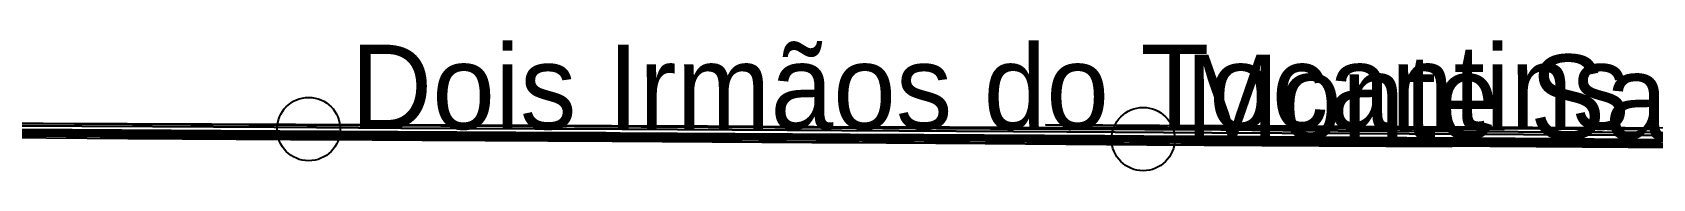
# Model space of a CAD drawing. Header units: metres. Extents: x 528129 to 864363, y 9998262 to 10000641.
# Drawn here: x 709689 to 725062, y 9999029 to 10000266 of the extents above; entities that cross this region are included whole.
import ezdxf

# ---------------------------------------------------------------- set-up
doc = ezdxf.new("R2010")
doc.units = ezdxf.units.M
for name, color, linetype in [('BACIA_CBHRCC', 1, 'CONTINUOUS'), ('HIDROGRAFIA', 5, 'CONTINUOUS'), ('LIMITES_MUNICIPAIS', 8, 'CONTINUOUS'), ('SEDES_MUNICIPAIS', 10, 'CONTINUOUS'), ('SUBBACIA_CAIAPO', 40, 'CONTINUOUS'), ('SUBBACIA_COCO', 30, 'CONTINUOUS')]:
    doc.layers.add(name, color=color, linetype=linetype)

msp = doc.modelspace()

# ---------------------------------------------------------------- linework, layer by layer
at = {"layer": 'BACIA_CBHRCC'}
for points in [[(709565.531, 9999412.418), (709771.82, 9999411.23), (709864.74, 9999410.689), (709953.382, 9999410.165), (710056.53, 9999409.546), (710342.298, 9999407.803), (710443.854, 9999407.187), (710550.841, 9999406.546), (710664.318, 9999405.877), (710845.488, 9999404.819), (710966.715, 9999404.119), (711086.408, 9999403.433), (711262.579, 9999402.427), (711375.635, 9999401.776), (711538.176, 9999400.831), (711696.325, 9999399.904), (711800.404, 9999399.297), (711961.264, 9999398.365), (712072.29, 9999397.725), (712185.579, 9999397.079), (712299.907, 9999396.434), (712581.97, 9999394.859), (712694.77, 9999394.225), (712803.861, 9999393.603), (712910.773, 9999392.981), (713016.362, 9999392.353), (713160.673, 9999391.479), (713292.742, 9999390.656), (713417.127, 9999389.866), (713623.158, 9999388.564), (713756.049, 9999387.74), (713954.745, 9999386.535), (714217.959, 9999384.943), (714326.302, 9999384.29), (714439.932, 9999383.614), (714557.296, 9999382.925), (714747.232, 9999381.822), (715138.555, 9999379.554), (715633.913, 9999376.657), (715740.042, 9999376.034), (715842.765, 9999375.427), (716017.687, 9999374.388), (716176.004, 9999373.444), (716404.355, 9999372.078), (716525.643, 9999371.371), (716651.172, 9999370.691), (716720.039, 9999370.361), (716864.395, 9999369.723), (716924.015, 9999369.443), (717051.389, 9999368.833), (717111.181, 9999368.555), (717163.608, 9999368.323), (717206.492, 9999368.153), (717240.22, 9999368.039), (717282.456, 9999367.91), (717317.718, 9999367.779), (717388.422, 9999367.467), (717445.982, 9999367.194), (717513.558, 9999366.855), (717634.268, 9999366.208), (717725.402, 9999365.706), (717820.952, 9999365.173), (718004.118, 9999364.131), (718142.11, 9999363.322), (718254.209, 9999362.654), (718365.384, 9999361.988), (718745.487, 9999359.7), (718839.509, 9999359.13), (718964.862, 9999358.35), (719078.597, 9999357.593), (719176.421, 9999356.915), (719240.454, 9999356.487), (719381.61, 9999355.582), (719614.771, 9999354.106), (719776.412, 9999353.085), (719890.309, 9999352.374), (720125.164, 9999350.912), (720294.752, 9999349.843), (720450.439, 9999348.851), (720689.896, 9999347.308), (720788.974, 9999346.679), (720919.258, 9999345.867), (721053.067, 9999345.046), (721157.264, 9999344.419), (721261.174, 9999343.805), (721362.978, 9999343.218), (721466.649, 9999342.632), (721568.954, 9999342.058), (721893.323, 9999340.248), (722114, 9999339.021), (722227.788, 9999338.381), (722409.184, 9999337.34), (722535.606, 9999336.6), (722664.966, 9999335.831), (722792.099, 9999335.065), (722997.665, 9999333.797), (723240.531, 9999332.271), (723408.955, 9999331.224), (723585.025, 9999330.152), (723685.201, 9999329.549), (723786.393, 9999328.942), (723945.498, 9999327.994), (724059.173, 9999327.325), (724307.138, 9999325.878), (724445.235, 9999325.065), (724604.139, 9999324.112), (724748.018, 9999323.219), (724834.96, 9999322.655), (724954.013, 9999321.86), (725193.581, 9999320.231)], [(725149.869, 9999279.436), (725053.241, 9999280.029), (724903.005, 9999280.982), (724799.377, 9999281.658), (724640.513, 9999282.712), (724417.845, 9999284.202), (724239.106, 9999285.391), (724106.804, 9999286.266), (723956.743, 9999287.248), (723795.863, 9999288.289), (723629.053, 9999289.361), (723461.154, 9999290.432), (723040.402, 9999293.1), (722607.292, 9999295.849), (722445.73, 9999296.876), (722335.189, 9999297.582), (722234.077, 9999298.233), (722115.397, 9999299.002), (721931.908, 9999300.199), (721958.923, 9999299.925), (722061.3, 9999299.081), (722135.267, 9999298.448), (722166.41, 9999298.152), (722180.855, 9999297.983), (722288.009, 9999297.048), (722299.565, 9999296.896), (722278.568, 9999296.879), (722286.211, 9999296.753), (722316.522, 9999296.485), (722363.468, 9999296.11), (722433.272, 9999295.601), (722516.537, 9999295.016), (722597.336, 9999294.44), (722665.611, 9999293.936), (722722.466, 9999293.472), (722750.863, 9999293.186), (722750.978, 9999293.109), (722711.592, 9999293.289), (722632.289, 9999293.742), (722523.435, 9999294.388), (722328.691, 9999295.561), (722223.686, 9999296.191), (722073.155, 9999297.083), (721950.822, 9999297.794), (721865.481, 9999298.279), (721816.691, 9999298.549), (721874.272, 9999298.08), (721893.164, 9999297.899), (721904.994, 9999297.752), (721908.036, 9999297.654), (721900.499, 9999297.62), (721881.397, 9999297.661), (721837.001, 9999297.839), (721781.397, 9999298.101), (721640.309, 9999298.831), (721604.103, 9999298.997), (721593.168, 9999298.999), (721622.059, 9999298.64), (721619.39, 9999298.548), (721569.698, 9999298.706), (721540.38, 9999298.83), (721451.078, 9999299.243), (721411.363, 9999299.418), (721370.803, 9999299.558), (721365.202, 9999299.515), (721370.407, 9999299.412), (721382.396, 9999299.264), (721401.995, 9999299.068), (721493.686, 9999298.248), (721507.792, 9999298.075), (721506.999, 9999297.978), (721496.638, 9999297.916), (721487.448, 9999297.911), (721443.114, 9999298.005), (721423.308, 9999297.931), (721407.247, 9999297.928), (721364.663, 9999297.988), (721337.138, 9999298.077), (721324.637, 9999298.137), (721144.68, 9999299.254), (721031.688, 9999299.96), (720902.549, 9999300.77), (720765.341, 9999301.633), (720628.414, 9999302.496), (720500.558, 9999303.306), (720198.333, 9999305.223), (720066.724, 9999306.067), (719919.392, 9999307.024), (719767.16, 9999308.023), (719656.587, 9999308.777), (719541.975, 9999309.601), (719464.667, 9999310.152), (719382.742, 9999310.728), (719296.983, 9999311.324), (719201.144, 9999311.973), (719066.511, 9999312.85), (718894.75, 9999313.931), (718649.256, 9999315.44), (718390.009, 9999317.004), (718285.784, 9999317.638), (718148.433, 9999318.516), (718073.874, 9999319.028), (718012.698, 9999319.489), (717987.666, 9999319.71), (717974.293, 9999319.864), (717970.284, 9999319.959), (717977.611, 9999320.058), (717956.456, 9999320.235), (717797.036, 9999321.196), (717622.934, 9999322.265), (717505.966, 9999322.992), (717340.001, 9999324.036), (717136.589, 9999325.329), (717027.447, 9999326.03), (716935.289, 9999326.631), (716839.568, 9999327.29), (716810.053, 9999327.54), (716798.42, 9999327.681), (716794.258, 9999327.782), (716795.396, 9999327.854), (716805.8, 9999327.977), (716801.703, 9999328.069), (716791.135, 9999328.2), (716772.953, 9999328.374), (716710.174, 9999328.909), (716684.609, 9999329.169), (716672.444, 9999329.363), (716655.638, 9999329.533), (716616.637, 9999329.836), (716560.959, 9999330.241), (716460.202, 9999330.955), (716382.831, 9999331.49), (716078.394, 9999333.557), (715941.578, 9999334.498), (715868.845, 9999334.989), (715773.781, 9999335.612), (715637.731, 9999336.48), (715277.308, 9999338.708), (715170.556, 9999339.37), (715067.625, 9999340.013), (714941.214, 9999340.814), (714836.326, 9999341.495), (714757.509, 9999342.023), (714694.051, 9999342.474), (714691.733, 9999342.512), (714596.559, 9999343.127), (714357.831, 9999344.662), (714136.136, 9999346.092), (713984.439, 9999347.073), (713879.633, 9999347.753), (713786.368, 9999348.362), (713687.565, 9999349.021), (713571.935, 9999349.819), (713368.449, 9999351.263), (713254.624, 9999352.049), (713166.285, 9999352.641), (713066.387, 9999353.296), (712976.518, 9999353.876), (712791.181, 9999355.066), (712686.387, 9999355.746), (712534.003, 9999356.744), (712210.391, 9999358.825), (712071.242, 9999359.704), (711830.117, 9999361.199), (711727.866, 9999361.825), (711623.092, 9999362.461), (711431.909, 9999363.616), (711312.248, 9999364.34), (711192.394, 9999365.067), (711075.382, 9999365.78), (710964.743, 9999366.46), (710834.052, 9999367.271), (710703.986, 9999368.086), (710562.557, 9999368.976), (710273.711, 9999370.797), (710135.945, 9999371.659), (709977.561, 9999372.633), (709851.819, 9999373.389), (709778.492, 9999373.82), (709738.086, 9999373.976), (709682.353, 9999374.221)]]:
    msp.add_lwpolyline(points, dxfattribs=at)
at = {"layer": 'HIDROGRAFIA'}
for points in [[(725144.359, 9999291.166), (724745.42, 9999293.336), (724623.117, 9999293.283), (724615.632, 9999293.28), (724059.66, 9999296.666), (723671.274, 9999299.152), (723374.002, 9999301.147), (722816.054, 9999304.622), (722273.708, 9999308.343), (721683.69, 9999311.929), (721365.017, 9999313.944), (721157.565, 9999315.1), (720966.01, 9999315.987), (720742.778, 9999317.248), (720471.93, 9999318.892), (720009.313, 9999321.776), (719390.608, 9999325.686), (718478.481, 9999331.516), (718143.673, 9999333.785), (717904.382, 9999335.236), (717569.521, 9999337.161), (717059.52, 9999339.908), (715974.937, 9999346.457), (715799.498, 9999347.413), (715703.909, 9999347.678), (715305.325, 9999349.831), (715257.298, 9999349.923), (715401.008, 9999348.838), (715241.387, 9999349.689), (715018.1, 9999351.037), (714412.215, 9999354.93), (714029.68, 9999357.276), (713742.309, 9999358.907), (713614.756, 9999359.467), (713168.538, 9999362.009), (712945.124, 9999363.373), (712450.91, 9999366.525), (712291.316, 9999367.651), (711924.836, 9999370.014), (711207.068, 9999374.208), (710920.262, 9999376.069), (710681.231, 9999377.536), (709277.735, 9999385.735)], [(720356.835, 9999304.935), (720165.288, 9999306.291), (719846.787, 9999308.699), (719767.152, 9999309.505), (719788.889, 9999309.697), (720082.418, 9999308.404), (720140.398, 9999308.399), (720050.164, 9999309.34), (719512.827, 9999313.419), (718906.802, 9999317.613), (718635.516, 9999319.38), (718268.993, 9999321.62), (717822.569, 9999324.468), (717704.765, 9999325.408), (717677.993, 9999325.858), (717533.364, 9999326.956), (717214.848, 9999329.204), (717176.7, 9999329.473), (717248.599, 9999329.397), (717549.462, 9999328.185), (717613.724, 9999328.309), (716905.627, 9999332.549), (716259.813, 9999336.678), (715703.822, 9999340.403), (715121.935, 9999344.642), (714539.179, 9999348.747), (714427.243, 9999350.003), (713959.725, 9999353.182), (712816.227, 9999360.542), (712114.56, 9999365.213), (711588.91, 9999368.781), (711299.389, 9999370.965), (710712.981, 9999374.705), (710125.578, 9999378.304), (709773.534, 9999380.502), (709424.827, 9999382.993)], [(725086.85, 9999319.664), (724571.411, 9999322.861), (722989.243, 9999332.331), (722096.212, 9999337.935), (719831.868, 9999351.271), (719034.573, 9999355.868), (718492.63, 9999358.818), (718045.942, 9999361.31), (717280.772, 9999365.715), (716866.005, 9999367.933), (715813.83, 9999374.001), (714474.397, 9999381.902), (713772.581, 9999386.096), (712911.448, 9999391.122), (712210.156, 9999394.996), (711859.171, 9999397.022), (711317.099, 9999400.238), (711093.942, 9999401.504), (710424.181, 9999405.096), (709977.761, 9999407.563), (709531.05, 9999410.079)], [(722290.137, 9999315.792), (721955.438, 9999317.589), (721057.15, 9999322.571), (720046.825, 9999328.482), (719413.944, 9999332.252), (718926.395, 9999335.149), (718478.918, 9999337.915), (718239.976, 9999339.603), (718239.847, 9999339.885), (718112.428, 9999340.839), (717921.032, 9999342.14), (717474.559, 9999344.985), (716836.734, 9999348.954), (715593.12, 9999356.482), (715050.647, 9999359.639), (714381.173, 9999363.394), (714078.143, 9999365.173), (713902.462, 9999366.298), (713791.173, 9999367.077), (713966.6, 9999366.178), (713806.832, 9999367.291), (713376.612, 9999369.732), (713201.172, 9999370.546), (712802.375, 9999372.759), (712308.136, 9999375.604), (711670.284, 9999379.394), (711398.995, 9999380.919), (711127.978, 9999382.305), (710904.892, 9999383.555), (710522.387, 9999385.77), (710139.609, 9999388.036), (709629.263, 9999390.879)], [(712020.396, 9999386.385), (711725.764, 9999387.963), (709660.807, 9999399.651)], [(725351.26, 9999309.331), (724968.566, 9999311.57), (724585.564, 9999313.952), (724011.744, 9999317.584), (723644.704, 9999319.777), (723405.609, 9999321.088), (723357.875, 9999320.982), (723166.655, 9999321.931), (722799.714, 9999324.037), (722034.565, 9999328.619), (721077.704, 9999334.162), (719547.002, 9999343.414), (718590.17, 9999349.112), (718016.184, 9999352.418), (717410.262, 9999355.723), (715624.121, 9999365.967), (714444.469, 9999372.807), (713806.305, 9999376.412), (713008.952, 9999381.163), (712387.277, 9999384.539), (712131.151, 9999385.828), (712020.396, 9999386.385)], [(724431.781, 9999303.614), (723293.304, 9999311.806), (722715.209, 9999316.449), (722462.192, 9999318.182), (721866.254, 9999322.028), (720408.779, 9999331.517), (719786.46, 9999335.609), (719579.084, 9999337.048), (719196.414, 9999340.606), (718686.037, 9999344.235), (718781.753, 9999344.119), (718558.767, 9999345.629), (717490.165, 9999352.317), (717139.45, 9999354.863), (716772.632, 9999357.183), (716262.403, 9999360.318), (715991.072, 9999362.073), (715847.749, 9999363.108), (715560.422, 9999364.944), (714221.377, 9999373.02), (712932.98, 9999380.958), (712399.792, 9999384.172), (712341.214, 9999384.514), (712020.396, 9999386.385)]]:
    msp.add_lwpolyline(points, dxfattribs=at)
at = {"layer": 'LIMITES_MUNICIPAIS'}
for points in [[(725533.689, 9999431.975), (724802.723, 9999435.221), (723923.153, 9999439.926), (722688.11, 9999446.04), (721129.582, 9999454.621), (720923.778, 9999456.092), (719304.812, 9999464.23), (719466.331, 9999462.963), (720475.906, 9999457.434), (721695.818, 9999450.946), (721784.108, 9999449.141), (722042.385, 9999447.072), (720589.476, 9999453.178), (721193.224, 9999449.872), (721183.419, 9999448.705), (721755.163, 9999445.679), (722750.461, 9999439.735), (722750.461, 9999439.735), (723394.352, 9999435.696), (723363.023, 9999434.697), (723722.045, 9999432.298), (723417.649, 9999432.991), (722842.089, 9999435.596), (723695.559, 9999430.509), (724762.142, 9999424.775), (725041.387, 9999422.439), (724631.069, 9999424.219), (724984.803, 9999421.173), (724059.422, 9999424.585), (722716.579, 9999430.277), (721589.761, 9999435.657), (721057.617, 9999437.961), (721217.183, 9999436.458), (719699.881, 9999443.198), (719893.738, 9999441.681), (722241.128, 9999428.473), (722170.766, 9999428.317), (722852.47, 9999424.651), (723652.011, 9999419.955), (722667.161, 9999423.173), (722778.675, 9999421.429), (721748.769, 9999426.092), (721621.434, 9999426.009), (721209.077, 9999427.562), (721557.823, 9999425.315), (721025.998, 9999427.689), (720045.584, 9999432.721), (718389.562, 9999440.741), (717105.484, 9999446.521), (716094.973, 9999450.682), (714273.353, 9999459.358), (714578.364, 9999457.438), (706595.324, 9999490.96)], [(735912.91, 9999302.87), (735202.373, 9999307.568), (733521.312, 9999317.6), (729549.659, 9999340.396), (727431.194, 9999351.688), (726862.493, 9999355.28), (725653.443, 9999362.192), (724920.458, 9999366.755), (722210.546, 9999382.61), (720880.501, 9999390.034), (719504.654, 9999397.462), (719543.531, 9999397.904), (717367.783, 9999409.946), (715810.929, 9999420.081), (714758.124, 9999426.043), (714459.374, 9999427.439), (713185.204, 9999434.382), (711981.498, 9999441.395), (710827.032, 9999447.489), (708810.347, 9999458.731)], [(708810.347, 9999458.731), (710827.032, 9999447.489), (711981.498, 9999441.395), (713185.204, 9999434.382), (714459.374, 9999427.439), (714758.124, 9999426.043), (715810.929, 9999420.081), (717367.783, 9999409.946), (719543.531, 9999397.904), (719504.654, 9999397.462), (720880.501, 9999390.034), (722210.546, 9999382.61), (724920.458, 9999366.755), (725653.443, 9999362.192), (726862.493, 9999355.28), (727431.194, 9999351.688), (729549.659, 9999340.396), (733521.312, 9999317.6), (735202.373, 9999307.568), (735912.91, 9999302.87)], [(725629.947, 9999389.085), (724584.515, 9999394.762), (724306.479, 9999395.921), (723269.105, 9999401.175), (723131.413, 9999402.548), (721554.53, 9999411.913), (720965.056, 9999415.613), (719524.188, 9999423.338), (718778.405, 9999427.565), (716732.046, 9999438.343), (712297.084, 9999462.447), (709535.85, 9999476.531)], [(709535.85, 9999476.531), (712297.084, 9999462.447), (716732.046, 9999438.343), (718778.405, 9999427.565), (719524.188, 9999423.338), (720965.056, 9999415.613), (721554.53, 9999411.913), (723131.413, 9999402.548), (723269.105, 9999401.175), (724306.479, 9999395.921), (724584.515, 9999394.762), (725629.947, 9999389.085)], [(708923.259, 9999387.796), (712637.804, 9999365.722), (713442.469, 9999360.288), (714274.931, 9999355.236), (714389.464, 9999355.027), (715548.624, 9999347.77), (715640.997, 9999347.671), (716468.975, 9999343.234), (718862.473, 9999329.021), (720995.605, 9999315.435), (721351.519, 9999313.747), (722537.529, 9999306.589), (723279.135, 9999301.572), (724773.077, 9999292.515), (725449.232, 9999289.019)], [(725449.232, 9999289.019), (724773.077, 9999292.515), (723279.135, 9999301.572), (722537.529, 9999306.589), (721351.519, 9999313.747), (720995.605, 9999315.435), (718862.473, 9999329.021), (716468.975, 9999343.234), (715640.997, 9999347.671), (715548.624, 9999347.77), (714389.464, 9999355.027), (714274.931, 9999355.236), (713442.469, 9999360.288), (712637.804, 9999365.722), (708923.259, 9999387.796)], [(725351.048, 9999323.137), (724842.946, 9999325.851), (724171.449, 9999330.849), (724311.377, 9999330.892), (723758.315, 9999334.92), (722731.343, 9999341.55), (722659.196, 9999342.479), (721026.273, 9999352.405), (720234.212, 9999356.875), (719865.626, 9999359.523), (718146.147, 9999369.951), (717449.849, 9999373.488), (715266.879, 9999386.201), (715128.876, 9999387.476), (714276.556, 9999392.741), (711477.326, 9999408.561), (710065.767, 9999416.916), (708940.77, 9999422.635)], [(708940.77, 9999422.635), (710065.767, 9999416.916), (711477.326, 9999408.561), (714276.556, 9999392.741), (715128.876, 9999387.476), (715266.879, 9999386.201), (717449.849, 9999373.488), (718146.147, 9999369.951), (719865.626, 9999359.523), (720234.212, 9999356.875), (721026.273, 9999352.405), (722659.196, 9999342.479), (722731.343, 9999341.55), (723758.315, 9999334.92), (724311.377, 9999330.892), (724171.449, 9999330.849), (724842.946, 9999325.851), (725351.048, 9999323.137)], [(709356.427, 9999376.461), (710110.719, 9999371.803), (710160.864, 9999371.066), (708994.255, 9999377.53)], [(708994.255, 9999377.53), (710160.864, 9999371.066), (710110.719, 9999371.803), (709356.427, 9999376.461)], [(709112.838, 9999397.517), (709951.54, 9999393.184), (711128.657, 9999386.718), (711854.094, 9999381.578), (713052.967, 9999374.904), (713804.707, 9999371.078), (714095.784, 9999369.952), (713731.397, 9999372.94), (713108.877, 9999376.85), (712983.077, 9999378.161), (713328.982, 9999376.724), (712701.109, 9999381.211), (712542.552, 9999382.725), (711721.771, 9999387.674), (712231.238, 9999385.206), (713123.455, 9999380.39), (713900.385, 9999375.67), (717228.487, 9999356.515), (718066.704, 9999351.995), (720962.489, 9999334.62), (721766.629, 9999330.108), (722874.695, 9999323.396), (722378.403, 9999327.278), (723594.405, 9999320.858), (723294.102, 9999323.405), (723933.18, 9999319.809), (724730.339, 9999315.712), (725540.839, 9999310.609)], [(725174.022, 9999310.034), (724616.103, 9999313.62), (723265.54, 9999321.737), (722874.695, 9999323.396), (722874.695, 9999323.396), (721766.629, 9999330.108), (720962.489, 9999334.62), (718066.704, 9999351.995), (717228.487, 9999356.515), (713900.385, 9999375.67), (713123.455, 9999380.39), (712231.238, 9999385.206), (711721.771, 9999387.674), (712542.552, 9999382.725), (712701.109, 9999381.211), (713328.982, 9999376.724), (712983.077, 9999378.161), (713108.877, 9999376.85), (713731.397, 9999372.94), (714095.784, 9999369.952), (713804.707, 9999371.078), (713052.967, 9999374.904), (711854.094, 9999381.578), (711128.657, 9999386.718), (709951.54, 9999393.184), (709112.838, 9999397.517)], [(709118.745, 9999374.086), (711392.04, 9999360.958), (711594.607, 9999359.207), (713023.546, 9999349.951), (712746.201, 9999351.31), (713889.788, 9999343.696), (714788.281, 9999338.202), (715157.204, 9999335.593), (716284.538, 9999328.532), (718313.832, 9999316.161), (719385.163, 9999309.228), (720520.347, 9999302.748), (721233.597, 9999298.355), (720470.404, 9999303.538), (720618.467, 9999303.16), (720212.597, 9999306.743), (720546.607, 9999305.168), (720288.939, 9999308.39), (719924.902, 9999311.508), (718485.387, 9999320.074), (718319.24, 9999322.004), (717529.354, 9999327.871), (718063.635, 9999325.385), (717120.297, 9999331.11), (715008.798, 9999345.43), (714537.273, 9999349.326), (713961.641, 9999353.311), (713294.712, 9999357.485), (713080.269, 9999359.232), (712205.695, 9999364.685), (712232.646, 9999365.007), (711361.002, 9999370.699), (710583.357, 9999375.365), (709300.603, 9999383.943)], [(709437.957, 9999360.139), (711726.681, 9999348.19), (711653.585, 9999348.969), (713085.018, 9999340.897), (713480.763, 9999339.627), (712292.514, 9999347.45), (711447.243, 9999353.459), (712199.789, 9999349.594), (713090.529, 9999344.475), (713149.571, 9999344.516), (713995.122, 9999339.525), (715185.469, 9999332.883), (716582.472, 9999324.783), (716686.697, 9999324.678), (717564.475, 9999319.349), (718732.629, 9999311.654), (719123.559, 9999309.931), (720586.796, 9999301.323), (721527.239, 9999296.282), (721233.597, 9999298.355), (720520.347, 9999302.748), (719385.163, 9999309.228), (718313.832, 9999316.161), (716284.538, 9999328.532), (715157.204, 9999335.593), (714788.281, 9999338.202), (713889.788, 9999343.696), (712746.201, 9999351.31), (713023.546, 9999349.951), (711594.607, 9999359.207), (711392.04, 9999360.958), (709118.745, 9999374.086)], [(709300.603, 9999383.943), (710583.357, 9999375.365), (711361.002, 9999370.699), (712232.646, 9999365.007), (712205.695, 9999364.685), (713080.269, 9999359.232), (713294.712, 9999357.485), (713961.641, 9999353.311), (714537.273, 9999349.326), (715008.798, 9999345.43), (717120.297, 9999331.11), (718063.635, 9999325.385), (717529.354, 9999327.871), (718319.24, 9999322.004), (718485.387, 9999320.074), (719924.902, 9999311.508), (720288.939, 9999308.39), (720546.607, 9999305.168), (720212.597, 9999306.743), (720618.467, 9999303.16), (720470.404, 9999303.538), (721233.597, 9999298.355), (721527.239, 9999296.282), (722188.146, 9999291.357), (722188.146, 9999291.357), (722346.435, 9999290.837), (721843.508, 9999295.218), (722627.881, 9999290.883), (722787.59, 9999290.497), (722689.092, 9999292.225), (723506.704, 9999287.71), (725161.1, 9999277.132)], [(709435.028, 9999343.013), (710592.881, 9999335.596), (712139.213, 9999326.185), (712439.584, 9999324.736), (713386.356, 9999319.265), (714579.085, 9999311.679), (715188.856, 9999308.516), (717084.225, 9999296.561), (717788.976, 9999292.423), (718729.367, 9999286.265), (720264.176, 9999276.528), (721899.327, 9999266.242), (722532.724, 9999261.941), (723158.945, 9999259.087), (722741.582, 9999262.749), (722035.546, 9999267.905), (722183.544, 9999267.482), (723137.376, 9999262.42), (722493.907, 9999267.924), (723084.001, 9999265.016), (720478.999, 9999282.028), (719620.934, 9999287.175), (718583.965, 9999293.099), (717530.961, 9999299.653), (716842.616, 9999304.172), (716000.385, 9999310.619), (715744.887, 9999312.915), (714873.044, 9999318.791), (713834.724, 9999325.476), (713074.305, 9999329.77), (712224.456, 9999335.444), (711400.299, 9999340.28), (710672.034, 9999345.264), (710340.495, 9999348.026), (710338.188, 9999348.83), (710920.396, 9999345.421), (711566.421, 9999342.445), (712811.502, 9999335.458), (711723.891, 9999342.869), (710893.965, 9999349.195), (710846.81, 9999350.185), (711539.976, 9999346.234), (710852.007, 9999351.645), (711994.789, 9999346.016), (711726.681, 9999348.19), (711726.681, 9999348.19), (709437.957, 9999360.139)], [(709592.558, 9999409.544), (711681.044, 9999398.052), (713984.729, 9999384.774), (715088.644, 9999377.946), (716877.386, 9999367.543), (718934.943, 9999356.031), (719090.678, 9999355.331), (720616.5, 9999346.347), (722002.363, 9999338.42), (722909.096, 9999332.556), (724217.436, 9999324.938), (725992.599, 9999313.896)], [(725992.599, 9999313.896), (724217.436, 9999324.938), (722909.096, 9999332.556), (722002.363, 9999338.42), (720616.5, 9999346.347), (719090.678, 9999355.331), (718934.943, 9999356.031), (716877.386, 9999367.543), (715088.644, 9999377.946), (713984.729, 9999384.774), (711681.044, 9999398.052), (709592.558, 9999409.544)], [(725442.1, 9999262.868), (723857.902, 9999273.54), (722715.236, 9999281.633), (721884.731, 9999287.148), (721003.569, 9999293.366), (722132.527, 9999287.308), (723026.551, 9999282.248), (722970.803, 9999283.592), (720901.067, 9999298.999), (721124.202, 9999297.983), (722188.146, 9999291.357), (721527.239, 9999296.282), (720586.796, 9999301.323), (719123.559, 9999309.931), (718732.629, 9999311.654), (717564.475, 9999319.349), (716686.697, 9999324.678), (716582.472, 9999324.783), (715185.469, 9999332.883), (713995.122, 9999339.525), (713149.571, 9999344.516), (713090.529, 9999344.475), (712199.789, 9999349.594), (711447.243, 9999353.459), (712292.514, 9999347.45), (713480.763, 9999339.627), (713085.018, 9999340.897), (711653.585, 9999348.969), (711726.681, 9999348.19), (711994.789, 9999346.016), (710852.007, 9999351.645), (711539.976, 9999346.234), (710846.81, 9999350.185), (710893.965, 9999349.195), (711723.891, 9999342.869), (712811.502, 9999335.458), (711566.421, 9999342.445), (710920.396, 9999345.421), (710338.188, 9999348.83), (710340.495, 9999348.026), (710672.034, 9999345.264), (711400.299, 9999340.28), (712224.456, 9999335.444), (713074.305, 9999329.77), (713834.724, 9999325.476), (714873.044, 9999318.791), (715744.887, 9999312.915), (716000.385, 9999310.619), (716842.616, 9999304.172), (717530.961, 9999299.653), (718583.965, 9999293.099), (719620.934, 9999287.175), (720478.999, 9999282.028), (723084.001, 9999265.016), (725268.376, 9999251.205)], [(725161.1, 9999277.132), (723506.704, 9999287.71), (722689.092, 9999292.225), (722787.59, 9999290.497), (722627.881, 9999290.883), (721843.508, 9999295.218), (722346.435, 9999290.837), (722188.146, 9999291.357), (722188.146, 9999291.357), (721124.202, 9999297.983), (720901.067, 9999298.999), (722970.803, 9999283.592), (723026.551, 9999282.248), (722132.527, 9999287.308), (721003.569, 9999293.366), (721884.731, 9999287.148), (722715.236, 9999281.633), (723857.902, 9999273.54), (725442.1, 9999262.868)], [(725540.839, 9999310.609), (724730.339, 9999315.712), (723933.18, 9999319.809), (723294.102, 9999323.405), (723594.405, 9999320.858), (722378.403, 9999327.278), (722874.695, 9999323.396), (723265.54, 9999321.737), (724616.103, 9999313.62), (725174.022, 9999310.034)]]:
    msp.add_lwpolyline(points, dxfattribs=at)
at = {"layer": 'SEDES_MUNICIPAIS'}
for centre in [(712310.321, 9999423.555), (720228.297, 9999328.925)]:
    msp.add_circle(centre, 300, dxfattribs=at)
at = {"layer": 'SUBBACIA_CAIAPO'}
for points in [[(709519.52, 9999406.299), (709804.537, 9999404.685), (709908.313, 9999404.094), (710008.844, 9999403.515), (710142.175, 9999402.786), (710747.688, 9999399.491), (710954.263, 9999398.368), (711180.005, 9999397.146), (711468.886, 9999395.593), (711573.617, 9999395.028), (711678.557, 9999394.457), (711929.896, 9999393.081), (712101.409, 9999392.15), (712231.565, 9999391.466), (712300.705, 9999391.121), (712385.835, 9999390.716), (712471.47, 9999390.319), (712558.662, 9999389.921), (712920.735, 9999388.243), (712996.975, 9999387.905), (713037.39, 9999387.744), (713090.305, 9999387.548), (713134.463, 9999387.367), (713202.31, 9999387.062), (713287.197, 9999386.651), (713369.136, 9999386.232), (713487.278, 9999385.608), (713616.739, 9999384.907), (713725.299, 9999384.31), (713838.663, 9999383.676), (714014.311, 9999382.668), (714166.659, 9999381.775), (714376.481, 9999380.521), (714553.838, 9999379.446), (714700.51, 9999378.551), (714953.438, 9999376.994), (715069.156, 9999376.283), (715186.2, 9999375.572), (715307.243, 9999374.844), (715462.487, 9999373.919), (715616.409, 9999373.013), (715791.898, 9999372.002), (715904.286, 9999371.369), (716064.965, 9999370.482), (716216.362, 9999369.659), (716560.095, 9999367.805), (716659.005, 9999367.265), (716761.134, 9999366.699), (716864.346, 9999366.117), (717110.528, 9999364.713), (717305.593, 9999363.615), (717421.686, 9999362.967), (717541.649, 9999362.295), (717646.08, 9999361.705), (717937.066, 9999360.051), (718281.885, 9999358.08), (718488.799, 9999356.891), (718602.971, 9999356.231), (718717.202, 9999355.567), (718962.632, 9999354.134), (719289.227, 9999352.228), (719414.687, 9999351.501), (719603.484, 9999350.416), (719920.25, 9999348.614), (720310.967, 9999346.379), (720689.172, 9999344.221), (720808.437, 9999343.537), (720958.519, 9999342.669), (721161.364, 9999341.483), (721271.379, 9999340.845), (721377.031, 9999340.24), (721520.454, 9999339.441), (721603.662, 9999338.994), (721678.863, 9999338.597), (721754.194, 9999338.195), (721872.469, 9999337.536), (722047.567, 9999336.496), (722232.018, 9999335.348), (722315.854, 9999334.805), (722379.608, 9999334.371), (722433.214, 9999333.989), (722480.865, 9999333.635), (722551.42, 9999333.101), (722626.397, 9999332.526), (722672.977, 9999332.16), (722714.346, 9999331.819), (722767.955, 9999331.355), (722799.107, 9999331.068), (722855.186, 9999330.528), (722887.586, 9999330.234), (722928.3, 9999329.896), (723006.76, 9999329.297), (723069.679, 9999328.843), (723139.604, 9999328.351), (723214.236, 9999327.836), (723332.906, 9999327.029), (723457.339, 9999326.202), (723562.632, 9999325.514), (723672.804, 9999324.813), (723871.122, 9999323.601), (724019.121, 9999322.712), (724207.837, 9999321.603), (724372.269, 9999320.663), (724523.089, 9999319.82), (724641.541, 9999319.171), (724746.305, 9999318.614), (724844.197, 9999318.134), (724895.243, 9999317.908), (724985.573, 9999317.527), (724985.573, 9999317.527), (725043.894, 9999317.263), (725107.658, 9999316.951)], [(725193.581, 9999320.231), (724954.013, 9999321.86), (724834.96, 9999322.655), (724748.018, 9999323.219), (724604.139, 9999324.112), (724445.235, 9999325.065), (724307.138, 9999325.878), (724059.173, 9999327.325), (723945.498, 9999327.994), (723786.393, 9999328.942), (723685.201, 9999329.549), (723585.025, 9999330.152), (723408.955, 9999331.224), (723240.531, 9999332.271), (722997.665, 9999333.797), (722792.099, 9999335.065), (722664.966, 9999335.831), (722535.606, 9999336.6), (722409.184, 9999337.34), (722227.788, 9999338.381), (722114, 9999339.021), (721893.323, 9999340.248), (721568.954, 9999342.058), (721466.649, 9999342.632), (721362.978, 9999343.218), (721261.174, 9999343.805), (721157.264, 9999344.419), (721053.067, 9999345.046), (720919.258, 9999345.867), (720788.974, 9999346.679), (720689.896, 9999347.308), (720450.439, 9999348.851), (720294.752, 9999349.843), (720125.164, 9999350.912), (719890.309, 9999352.374), (719776.412, 9999353.085), (719614.771, 9999354.106), (719381.61, 9999355.582), (719240.454, 9999356.487), (719176.421, 9999356.915), (719078.597, 9999357.593), (718964.862, 9999358.35), (718839.509, 9999359.13), (718745.487, 9999359.7), (718365.384, 9999361.988), (718254.209, 9999362.654), (718142.11, 9999363.322), (718004.118, 9999364.131), (717820.952, 9999365.173), (717725.402, 9999365.706), (717634.268, 9999366.208), (717513.558, 9999366.855), (717445.982, 9999367.194), (717388.422, 9999367.467), (717317.718, 9999367.779), (717282.456, 9999367.91), (717240.22, 9999368.039), (717206.492, 9999368.153), (717163.608, 9999368.323), (717111.181, 9999368.555), (717051.389, 9999368.833), (716924.015, 9999369.443), (716864.395, 9999369.723), (716720.039, 9999370.361), (716651.172, 9999370.691), (716525.643, 9999371.371), (716404.355, 9999372.078), (716176.004, 9999373.444), (716017.687, 9999374.388), (715842.765, 9999375.427), (715740.042, 9999376.034), (715633.913, 9999376.657), (715138.555, 9999379.554), (714747.232, 9999381.822), (714557.296, 9999382.925), (714439.932, 9999383.614), (714326.302, 9999384.29), (714217.959, 9999384.943), (713954.745, 9999386.535), (713756.049, 9999387.74), (713623.158, 9999388.564), (713417.127, 9999389.866), (713292.742, 9999390.656), (713160.673, 9999391.479), (713016.362, 9999392.353), (712910.773, 9999392.981), (712803.861, 9999393.603), (712694.77, 9999394.225), (712581.97, 9999394.859), (712299.907, 9999396.434), (712185.579, 9999397.079), (712072.29, 9999397.725), (711961.264, 9999398.365), (711800.404, 9999399.297), (711696.325, 9999399.904), (711538.176, 9999400.831), (711375.635, 9999401.776), (711262.579, 9999402.427), (711086.408, 9999403.433), (710966.715, 9999404.119), (710845.488, 9999404.819), (710664.318, 9999405.877), (710550.841, 9999406.546), (710443.854, 9999407.187), (710342.298, 9999407.803), (710056.53, 9999409.546), (709953.382, 9999410.165), (709864.74, 9999410.689), (709771.82, 9999411.23), (709565.531, 9999412.418)]]:
    msp.add_lwpolyline(points, dxfattribs=at)
at = {"layer": 'SUBBACIA_COCO'}
for points in [[(709519.52, 9999406.299), (709804.537, 9999404.685), (709908.313, 9999404.094), (710008.844, 9999403.515), (710142.175, 9999402.786), (710747.688, 9999399.491), (710954.263, 9999398.368), (711180.005, 9999397.146), (711468.886, 9999395.593), (711573.617, 9999395.028), (711678.557, 9999394.457), (711929.896, 9999393.081), (712101.409, 9999392.15), (712231.565, 9999391.466), (712300.705, 9999391.121), (712385.835, 9999390.716), (712471.47, 9999390.319), (712558.662, 9999389.921), (712920.735, 9999388.243), (712996.975, 9999387.905), (713037.39, 9999387.744), (713090.305, 9999387.548), (713134.463, 9999387.367), (713202.31, 9999387.062), (713287.197, 9999386.651), (713369.136, 9999386.232), (713487.278, 9999385.608), (713616.739, 9999384.907), (713725.299, 9999384.31), (713838.663, 9999383.676), (714014.311, 9999382.668), (714166.659, 9999381.775), (714376.481, 9999380.521), (714553.838, 9999379.446), (714700.51, 9999378.551), (714953.438, 9999376.994), (715069.156, 9999376.283), (715186.2, 9999375.572), (715307.243, 9999374.844), (715462.487, 9999373.919), (715616.409, 9999373.013), (715791.898, 9999372.002), (715904.286, 9999371.369), (716064.965, 9999370.482), (716216.362, 9999369.659), (716560.095, 9999367.805), (716659.005, 9999367.265), (716761.134, 9999366.699), (716864.346, 9999366.117), (717110.528, 9999364.713), (717305.593, 9999363.615), (717421.686, 9999362.967), (717541.649, 9999362.295), (717646.08, 9999361.705), (717937.066, 9999360.051), (718281.885, 9999358.08), (718488.799, 9999356.891), (718602.971, 9999356.231), (718717.202, 9999355.567), (718962.632, 9999354.134), (719289.227, 9999352.228), (719414.687, 9999351.501), (719603.484, 9999350.416), (719920.25, 9999348.614), (720310.967, 9999346.379), (720689.172, 9999344.221), (720808.437, 9999343.537), (720958.519, 9999342.669), (721161.364, 9999341.483), (721271.379, 9999340.845), (721377.031, 9999340.24), (721520.454, 9999339.441), (721603.662, 9999338.994), (721678.863, 9999338.597), (721754.194, 9999338.195), (721872.469, 9999337.536), (722047.567, 9999336.496), (722232.018, 9999335.348), (722315.854, 9999334.805), (722379.608, 9999334.371), (722433.214, 9999333.989), (722480.865, 9999333.635), (722551.42, 9999333.101), (722626.397, 9999332.526), (722672.977, 9999332.16), (722714.346, 9999331.819), (722767.955, 9999331.355), (722799.107, 9999331.068), (722855.186, 9999330.528), (722887.586, 9999330.234), (722928.3, 9999329.896), (723006.76, 9999329.297), (723069.679, 9999328.843), (723139.604, 9999328.351), (723214.236, 9999327.836), (723332.906, 9999327.029), (723457.339, 9999326.202), (723562.632, 9999325.514), (723672.804, 9999324.813), (723871.122, 9999323.601), (724019.121, 9999322.712), (724207.837, 9999321.603), (724372.269, 9999320.663), (724523.089, 9999319.82), (724641.541, 9999319.171), (724746.305, 9999318.614), (724844.197, 9999318.134), (724895.243, 9999317.908), (724985.573, 9999317.527), (725043.894, 9999317.263), (725107.658, 9999316.951)], [(725149.869, 9999279.436), (725053.241, 9999280.029), (724903.005, 9999280.982), (724799.377, 9999281.658), (724640.513, 9999282.712), (724417.845, 9999284.202), (724239.106, 9999285.391), (724106.804, 9999286.266), (723956.743, 9999287.248), (723795.863, 9999288.289), (723629.053, 9999289.361), (723461.154, 9999290.432), (723040.402, 9999293.1), (722607.292, 9999295.849), (722445.73, 9999296.876), (722335.189, 9999297.582), (722234.077, 9999298.233), (722115.397, 9999299.002), (721931.908, 9999300.199), (721958.923, 9999299.925), (722061.3, 9999299.081), (722135.267, 9999298.448), (722166.41, 9999298.152), (722180.855, 9999297.983), (722288.009, 9999297.048), (722299.565, 9999296.896), (722278.568, 9999296.879), (722286.211, 9999296.753), (722316.522, 9999296.485), (722363.468, 9999296.11), (722433.272, 9999295.601), (722516.537, 9999295.016), (722597.336, 9999294.44), (722665.611, 9999293.936), (722722.466, 9999293.472), (722750.863, 9999293.186), (722750.978, 9999293.109), (722711.592, 9999293.289), (722632.289, 9999293.742), (722523.435, 9999294.388), (722328.691, 9999295.561), (722223.686, 9999296.191), (722073.155, 9999297.083), (721950.822, 9999297.794), (721865.481, 9999298.279), (721816.691, 9999298.549), (721874.272, 9999298.08), (721893.164, 9999297.899), (721904.994, 9999297.752), (721908.036, 9999297.654), (721900.499, 9999297.62), (721881.397, 9999297.661), (721837.001, 9999297.839), (721781.397, 9999298.101), (721640.309, 9999298.831), (721604.103, 9999298.997), (721593.168, 9999298.999), (721622.059, 9999298.64), (721619.39, 9999298.548), (721569.698, 9999298.706), (721540.38, 9999298.83), (721451.078, 9999299.243), (721411.363, 9999299.418), (721370.803, 9999299.558), (721365.202, 9999299.515), (721370.407, 9999299.412), (721382.396, 9999299.264), (721401.995, 9999299.068), (721493.686, 9999298.248), (721507.792, 9999298.075), (721506.999, 9999297.978), (721496.638, 9999297.916), (721487.448, 9999297.911), (721443.114, 9999298.005), (721423.308, 9999297.931), (721407.247, 9999297.928), (721364.663, 9999297.988), (721337.138, 9999298.077), (721324.637, 9999298.137), (721144.68, 9999299.254), (721031.688, 9999299.96), (720902.549, 9999300.77), (720765.341, 9999301.633), (720628.414, 9999302.496), (720500.558, 9999303.306), (720198.333, 9999305.223), (720066.724, 9999306.067), (719919.392, 9999307.024), (719767.16, 9999308.023), (719656.587, 9999308.777), (719541.975, 9999309.601), (719464.667, 9999310.152), (719382.742, 9999310.728), (719296.983, 9999311.324), (719201.144, 9999311.973), (719066.511, 9999312.85), (718894.75, 9999313.931), (718649.256, 9999315.44), (718390.009, 9999317.004), (718285.784, 9999317.638), (718148.433, 9999318.516), (718073.874, 9999319.028), (718012.698, 9999319.489), (717987.666, 9999319.71), (717974.293, 9999319.864), (717970.284, 9999319.959), (717977.611, 9999320.058), (717956.456, 9999320.235), (717797.036, 9999321.196), (717622.934, 9999322.265), (717505.966, 9999322.992), (717340.001, 9999324.036), (717136.589, 9999325.329), (717027.447, 9999326.03), (716935.289, 9999326.631), (716839.568, 9999327.29), (716810.053, 9999327.54), (716798.42, 9999327.681), (716794.258, 9999327.782), (716795.396, 9999327.854), (716805.8, 9999327.977), (716801.703, 9999328.069), (716791.135, 9999328.2), (716772.953, 9999328.374), (716710.174, 9999328.909), (716684.609, 9999329.169), (716672.444, 9999329.363), (716655.638, 9999329.533), (716616.637, 9999329.836), (716560.959, 9999330.241), (716460.202, 9999330.955), (716382.831, 9999331.49), (716078.394, 9999333.557), (715941.578, 9999334.498), (715868.845, 9999334.989), (715773.781, 9999335.612), (715637.731, 9999336.48), (715277.308, 9999338.708), (715170.556, 9999339.37), (715067.625, 9999340.013), (714941.214, 9999340.814), (714836.326, 9999341.495), (714757.509, 9999342.023), (714694.051, 9999342.474), (714691.733, 9999342.512), (714596.559, 9999343.127), (714357.831, 9999344.662), (714136.136, 9999346.092), (713984.439, 9999347.073), (713879.633, 9999347.753), (713786.368, 9999348.362), (713687.565, 9999349.021), (713571.935, 9999349.819), (713368.449, 9999351.263), (713254.624, 9999352.049), (713166.285, 9999352.641), (713066.387, 9999353.296), (712976.518, 9999353.876), (712791.181, 9999355.066), (712686.387, 9999355.746), (712534.003, 9999356.744), (712210.391, 9999358.825), (712071.242, 9999359.704), (711830.117, 9999361.199), (711727.866, 9999361.825), (711623.092, 9999362.461), (711431.909, 9999363.616), (711312.248, 9999364.34), (711192.394, 9999365.067), (711075.382, 9999365.78), (710964.743, 9999366.46), (710834.052, 9999367.271), (710703.986, 9999368.086), (710562.557, 9999368.976), (710273.711, 9999370.797), (710135.945, 9999371.659), (709977.561, 9999372.633), (709851.819, 9999373.389), (709778.492, 9999373.82), (709738.086, 9999373.976), (709682.353, 9999374.221)]]:
    msp.add_lwpolyline(points, dxfattribs=at)

# ---------------------------------------------------------------- texts
at = {"layer": 'SEDES_MUNICIPAIS'}
for s, p in [('Dois Irmãos do Tocantins', (712710.321, 9999423.555)), ('Monte Santo do Tocantins', (720628.297, 9999328.925))]:
    msp.add_text(s, height=800, dxfattribs=at).set_placement(p)

doc.saveas('drawing.dxf')
